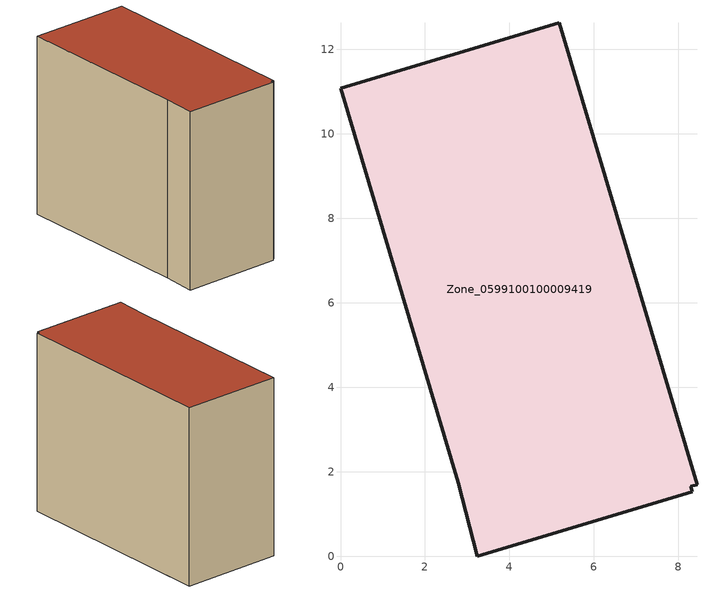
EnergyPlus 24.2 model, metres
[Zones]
Zone_0599100100009419
 floor ground (C_G): 2.79,1.73 0,11.08 5.17,12.62 8.44,1.69 8.29,1.66 8.33,1.52 3.24,0 z3.6
 wall outside (C_F): 8.33,1.52 8.29,1.66 8.44,1.69 5.17,12.62 0,11.08 2.79,1.73 3.24,0 8.33,1.52 z3.6:13.12
 roof outside (C_R): 8.29,1.66 8.44,1.69 5.17,12.62 0,11.08 2.79,1.73 3.24,0 8.33,1.52 z13.12
[BUILDING]
Pand.0599100100009419: North Axis=0; Terrain=City; Loads Convergence Tolerance Value=0.04; Temperature Convergence Tolerance Value=0.4; Solar Distribution=FullExterior; Maximum Number of Warmup Days=25; Minimum Number of Warmup Days=1
[Site:Location]
Rotterdam.The.Hague.AP_ZH_NLD Design_Conditions: Latitude=51.96; Longitude=4.45; Time Zone=1; Elevation=-4.5
[SITE:GROUNDTEMPERATURE:BUILDINGSURFACE]
18, 18, 18, 18, 18, 18, 18, 18, 18, 18, 18, 18
[MATERIAL] Thermal Absorptance=0.9; Solar Absorptance=0.7; Visible Absorptance=0.7
Name | Roughness | Thickness | Conductivity | Density | Specific Heat
G.TI.2015-2018 | MediumSmooth | 0.15 | 0.0428571 | 540 | 1210
F.TI.2015-2018 | Rough | 0.3 | 0.0666667 | 1920 | 840
R.TI.2015-2018 | MediumRough | 0.2 | 0.0333333 | 1500 | 1000
[CONSTRUCTION]
C_G: G.TI.2015-2018
C_F: F.TI.2015-2018
C_R: R.TI.2015-2018
[ZONE]
Zone_0599100100009419: Type=1; Multiplier=1; Ceiling Height=Autocalculate; Volume=Autocalculate; Floor Area=autocalculate; Part of Total Floor Area=Yes
[ZONEINFILTRATION:DESIGNFLOWRATE]
Infil_Zone_0599100100009419: Zone or ZoneList or Space or SpaceList=Zone_0599100100009419; Schedule=AlwaysOn; Design Flow Rate Calculation Method=Flow/Area; Flow Rate per Floor Area=0.0015; Constant Term Coefficient=1; Temperature Term Coefficient=0; Velocity Term Coefficient=0; Velocity Squared Term Coefficient=0
[HVACTEMPLATE:ZONE:IDEALLOADSAIRSYSTEM]
Zone_0599100100009419: Maximum Heating Supply Air Temperature=50; Minimum Cooling Supply Air Temperature=13; Maximum Heating Supply Air Humidity Ratio=0.0156; Minimum Cooling Supply Air Humidity Ratio=0.0077; Heating Limit=NoLimit; Cooling Limit=NoLimit; Dehumidification Control Type=ConstantSensibleHeatRatio; Cooling Sensible Heat Ratio=0.7; Dehumidification Setpoint=60; Humidification Control Type=None; Humidification Setpoint=30; Outdoor Air Method=None; Outdoor Air Flow Rate per Person=0.00944; Outdoor Air Flow Rate per Zone Floor Area=0; Outdoor Air Flow Rate per Zone=0; Demand Controlled Ventilation Type=None; Outdoor Air Economizer Type=NoEconomizer; Heat Recovery Type=None; Sensible Heat Recovery Effectiveness=0.7; Latent Heat Recovery Effectiveness=0.65
[ZONECONTROL:THERMOSTAT]
ThermostatControl_Zone_0599100100009419: Zone or ZoneList=Zone_0599100100009419; Control Type Schedule=DualSetpointControlType; Control 1=Thermostat_Zone_0599100100009419; Temperature Difference Between Cutout And Setpoint=0
[THERMOSTATSETPOINT:DUALSETPOINT]
Thermostat_Zone_0599100100009419: Heating Setpoint Temperature Schedule=HeatingSetpoint_Zone_0599100100009419; Cooling Setpoint Temperature Schedule=CoolingSetpoint_Zone_0599100100009419
[SCHEDULE:COMPACT]
HeatingSetpoint_Zone_0599100100009419: Through: 12/31, For: AllDays, Until: 24:00, 21
CoolingSetpoint_Zone_0599100100009419: Through: 12/31, For: AllDays, Until: 24:00, 24
DualSetpointControlType: Through: 12/31, For: AllDays, Until: 24:00, 4
AlwaysOn: Through: 12/31, For: AllDays, Until: 24:00, 1
